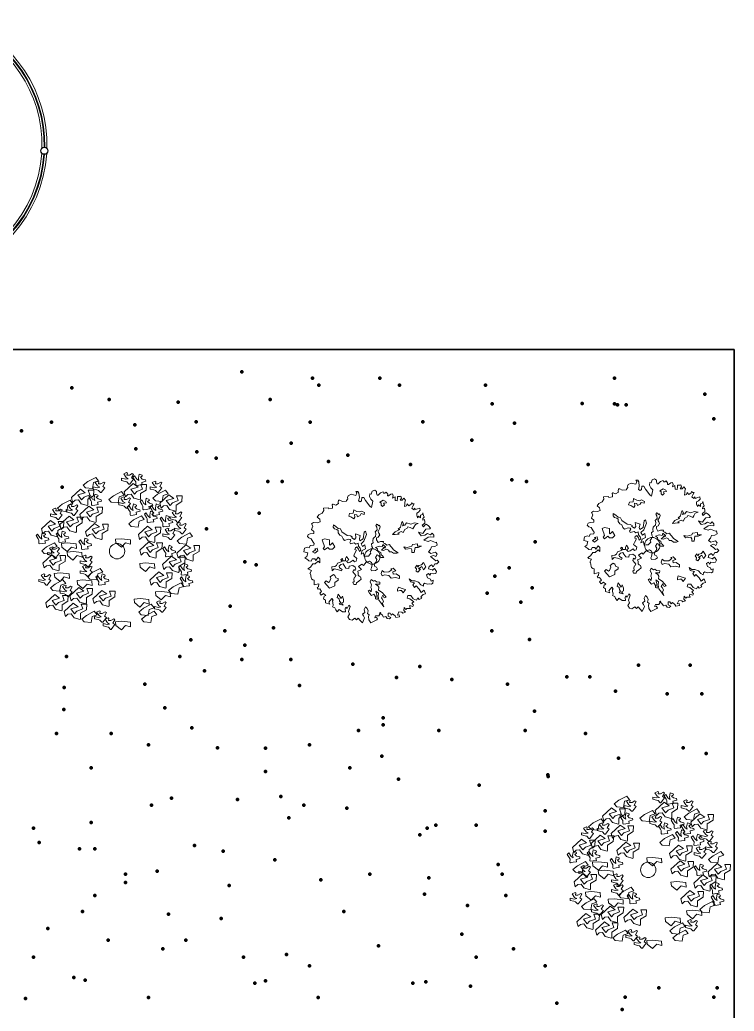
# Model space of a CAD drawing. Header units: millimetres. Extents: x 262 to 370, y -104 to 114.
# Drawn here: x 347.9 to 369.55, y -46.15 to -16.09 of the extents above; entities that cross this region are included whole.
import ezdxf

# ---------------------------------------------------------------- set-up
doc = ezdxf.new("R2010")
doc.units = ezdxf.units.MM
doc.header["$LTSCALE"] = 0.1
doc.layers.get('0').update_dxf_attribs({"lineweight": 9})
for name, color, linetype, lineweight in [('detalles', 2, 'Continuous', 9), ('gruesomarco', 20, 'Continuous', 100), ('mobiliario', 3, 'Continuous', 13), ('muros', 4, 'Continuous', 30), ('terreno', 8, 'Continuous', 35)]:
    doc.layers.add(name, color=color, linetype=linetype, lineweight=lineweight)

# ---------------------------------------------------------------- blocks, each defined once
blk = doc.blocks.new('BRANCHO2', base_point=(16.83, 36.07))
for p, q in [((16.7826, 36.0972), (16.8244, 36.1012)), ((16.7857, 36.0721), (16.7826, 36.0972)), ((16.8235, 36.041), (16.7857, 36.0721)), ((16.8534, 36.0726), (16.8235, 36.041)), ((16.8244, 36.1012), (16.8867, 36.0942)), ((16.8887, 36.0624), (16.8534, 36.0726)), ((16.8867, 36.0942), (16.8887, 36.0624))]:
    blk.add_line(p, q)
blk = doc.blocks.new('BRANCHO1', base_point=(16.66, 36.12))
for p, q in [((16.573, 36.1498), (16.6363, 36.2083)), ((16.6707, 36.1837), (16.619, 36.1683)), ((16.6363, 36.2083), (16.6707, 36.1837)), ((16.7024, 36.1683), (16.6909, 36.2022)), ((16.6909, 36.2022), (16.7311, 36.2022)), ((16.7311, 36.2022), (16.7283, 36.1621)), ((16.5817, 36.1159), (16.573, 36.1498)), ((16.5989, 36.1313), (16.5817, 36.1159)), ((16.6219, 36.1344), (16.5989, 36.1313)), ((16.619, 36.1683), (16.6449, 36.1344)), ((16.642, 36.1067), (16.6219, 36.1344)), ((16.6449, 36.1344), (16.6622, 36.1529)), ((16.6622, 36.1529), (16.7024, 36.1683)), ((16.7283, 36.1621), (16.688, 36.1375)), ((16.688, 36.1375), (16.688, 36.1005)), ((16.6851, 36.0944), (16.642, 36.1067)), ((16.688, 36.1005), (16.6851, 36.0944))]:
    blk.add_line(p, q)
blk = doc.blocks.new('BRANCHO3', base_point=(16.71, 35.96))
for p, q in [((16.6554, 35.9949), (16.6554, 35.9795)), ((16.6841, 35.9887), (16.6554, 35.9949)), ((16.6554, 35.9795), (16.6812, 35.9733)), ((16.6899, 36.0349), (16.6698, 36.0256)), ((16.6698, 36.0256), (16.687, 36.001)), ((16.7014, 35.9918), (16.6841, 35.9887)), ((16.687, 36.001), (16.7014, 35.9918)), ((16.6956, 36.0318), (16.6899, 36.0349)), ((16.6927, 36.0165), (16.6956, 36.0318)), ((16.71, 36.0165), (16.6927, 36.0165)), ((16.7301, 36.0288), (16.71, 36.0165)), ((16.7243, 35.9979), (16.7387, 36.0226)), ((16.7387, 35.9887), (16.7243, 35.9979)), ((16.7243, 35.9702), (16.7387, 35.9887)), ((16.7387, 36.0226), (16.7301, 36.0288)), ((16.6812, 35.9733), (16.6927, 35.9702)), ((16.6927, 35.9702), (16.7071, 35.9548)), ((16.7071, 35.9548), (16.7128, 35.9548)), ((16.7128, 35.9548), (16.7243, 35.9702))]:
    blk.add_line(p, q)
blk = doc.blocks.new('TREEO')
at = {"xscale": 3.6, "yscale": 3.6, "zscale": 3.6}
for name, p in [('BRANCHO3', (0.346, 1.788)), ('BRANCHO3', (-0.374, 1.572)), ('BRANCHO1', (0.526, 1.464)), ('BRANCHO3', (1.066, 1.572)), ('BRANCHO1', (-0.806, 1.32)), ('BRANCHO3', (-1.058, 0.996)), ('BRANCHO3', (0.274, 1.176)), ('BRANCHO1', (1.426, 1.176)), ('BRANCHO3', (-1.454, 0.888)), ('BRANCHO1', (-0.59, 0.888)), ('BRANCHO3', (1.57, 0.816)), ('BRANCHO1', (-1.562, 0.528)), ('BRANCHO1', (-1.094, 0.636)), ('BRANCHO1', (-0.446, 0.456)), ('BRANCHO3', (1.678, 0.528)), ('BRANCHO1', (0.886, 0.384)), ('BRANCHO3', (1.39, 0.384)), ('BRANCHO2', (-1.202, 0.168)), ('BRANCHO2', (0.166, 0.276)), ('BRANCHO1', (0.922, -0.012)), ('BRANCHO3', (-1.526, -0.084)), ('BRANCHO2', (-1.058, -0.048)), ('BRANCHO1', (1.858, -0.084)), ('BRANCHO1', (-1.526, -0.336)), ('BRANCHO3', (-0.698, -0.3)), ('BRANCHO2', (0.778, -0.336)), ('BRANCHO1', (1.498, -0.372)), ('BRANCHO3', (-1.742, -0.768)), ('BRANCHO2', (-1.382, -0.588)), ('BRANCHO3', (-0.698, -0.552)), ('BRANCHO1', (1.174, -0.768)), ('BRANCHO2', (-0.806, -0.768)), ('BRANCHO3', (-1.202, -1.056)), ('BRANCHO1', (-0.842, -1.164)), ('BRANCHO1', (-0.266, -1.236)), ('BRANCHO2', (1.174, -1.056)), ('BRANCHO1', (-1.454, -1.344)), ('BRANCHO1', (-0.986, -1.56)), ('BRANCHO2', (0.634, -1.236)), ('BRANCHO3', (1.174, -1.452)), ('BRANCHO3', (-0.338, -1.704)), ('BRANCHO3', (-0.122, -1.884)), ('BRANCHO2', (0.166, -1.812))]:
    blk.add_blockref(name, p, dxfattribs=at)
at = {"yscale": 3.6, "zscale": 3.6}
for name, p, xscale, rotation in [('BRANCHO3', (0.526, 1.752), 3.6, 315.0000000000102), ('BRANCHO2', (-0.626, 1.752), 3.599999999999999, 33.69006752598449), ('BRANCHO3', (-0.59, 1.248), 3.6, 315.0000000000102), ('BRANCHO2', (0.022, 1.392), 3.599999999999999, 33.69006752598449), ('BRANCHO2', (1.138, 1.428), 3.599999999999999, 33.69006752598449), ('BRANCHO2', (-1.274, 1.176), 3.599999999999999, 33.69006752598449), ('BRANCHO3', (0.382, 0.996), 3.6, 315.0000000000102), ('BRANCHO3', (0.706, 1.14), 3.6, 315.0000000000102), ('BRANCHO3', (0.958, 0.996), 3.6, 315.0000000000102), ('BRANCHO3', (0.814, 0.816), 3.6, 315.0000000000102), ('BRANCHO3', (1.21, 0.708), 3.6, 315.0000000000102), ('BRANCHO2', (0.526, 0.78), 3.599999999999999, 33.69006752598449), ('BRANCHO3', (-1.922, 0.276), 3.6, 315.0000000000102), ('BRANCHO3', (-1.418, 0.312), 3.6, 315.0000000000102), ('BRANCHO2', (1.75, 0.348), 3.599999999999999, 33.69006752598449), ('BRANCHO2', (-1.67, 0.096), 3.599999999999999, 33.69006752598449), ('BRANCHO3', (-0.842, 0.132), 3.6, 315.0000000000102), ('BRANCHO3', (1.282, -0.048), 3.6, 315.0000000000102), ('BRANCHO3', (1.678, -0.516), 3.6, 315.0000000000102), ('BRANCHO2', (-0.518, -0.552), 3.599999999999999, 33.69006752598449), ('BRANCHO3', (-0.41, -0.768), 3.6, 315.0000000000102), ('BRANCHO3', (1.714, -0.804), 3.6, 315.0000000000102), ('BRANCHO2', (-1.454, -0.84), 3.599999999999999, 33.69006752598449), ('BRANCHO2', (1.534, -0.912), 3.599999999999999, 33.69006752598449), ('BRANCHO2', (0.778, -1.452), 3.599999999999999, 33.69006752598449), ('BRANCHO2', (-0.662, -1.632), 3.599999999999999, 33.69006752598449), ('BRANCHO2', (0.85, -1.632), 3.599999999999999, 33.69006752598449)]:
    blk.add_blockref(name, p, dxfattribs=dict(at, xscale=xscale, rotation=rotation))
blk = doc.blocks.new('arbol1')
at = {"color": 0, "linetype": 'ByBlock'}
for points in [[(98.43, 86.9), (98.536, 86.821), (98.588, 86.771), (98.637, 86.792), (98.681, 86.742), (98.623, 86.686), (98.559, 86.678), (98.515, 86.593), (98.457, 86.657), (98.386, 86.599), (98.366, 86.529), (98.515, 86.491), (98.48, 86.491), (98.55, 86.543), (98.615, 86.45), (98.588, 86.386), (98.509, 86.377), (98.445, 86.386), (98.407, 86.334), (98.372, 86.386), (98.314, 86.348), (98.337, 86.257), (98.43, 86.213), (98.451, 86.155), (98.509, 86.184), (98.501, 86.099), (98.465, 86.062), (98.393, 86.076), (98.328, 86.062), (98.258, 86.099), (98.223, 86.062), (98.214, 86.006), (98.136, 86.047), (98.065, 86.126), (97.957, 86.164), (97.864, 86.17), (97.785, 86.228), (97.82, 86.134), (97.943, 86.105), (97.899, 86.047), (97.943, 85.962), (97.992, 86.012), (98.092, 85.912), (98.15, 85.813), (98.243, 85.883), (98.279, 85.769), (98.208, 85.755), (98.136, 85.682), (98.171, 85.641), (98.092, 85.603), (98.051, 85.655), (98.007, 85.583), (97.907, 85.626), (97.835, 85.726), (97.742, 85.72), (97.727, 85.641), (97.806, 85.618), (97.922, 85.533), (97.87, 85.489), (97.914, 85.425), (97.899, 85.39), (97.806, 85.419), (97.8, 85.375), (97.82, 85.325), (97.771, 85.325), (97.712, 85.325), (97.686, 85.296), (97.636, 85.361), (97.621, 85.267), (97.671, 85.217), (97.592, 85.182), (97.563, 85.217), (97.47, 85.226), (97.426, 85.124), (97.478, 85.132), (97.491, 85.08), (97.385, 85.054), (97.356, 85.103), (97.277, 85.168), (97.242, 85.124), (97.204, 85.188), (97.148, 85.182), (97.148, 85.095), (97.227, 85.06), (97.184, 85.016), (97.119, 85.024), (97.076, 85.089), (97.011, 85.068), (96.962, 85.132), (96.883, 85.197), (96.926, 85.211), (96.868, 85.103), (96.769, 85.103), (96.74, 85.045), (96.79, 85.06), (96.825, 85.01), (96.804, 84.981), (96.626, 84.896), (96.561, 84.989), (96.553, 85.089), (96.576, 85.132), (96.518, 85.174), (96.539, 85.261), (96.512, 85.332), (96.46, 85.375), (96.425, 85.296), (96.445, 85.211), (96.375, 85.153), (96.404, 85.11), (96.433, 85.045), (96.366, 84.896), (96.296, 84.966), (96.238, 85.031), (96.188, 84.989), (96.138, 85.031), (96.053, 84.975), (95.981, 84.995), (95.923, 85.08), (95.981, 85.159), (95.945, 85.238), (95.981, 85.325), (96.001, 85.39), (95.96, 85.425), (95.91, 85.325), (95.867, 85.369), (95.844, 85.317), (95.858, 85.226), (95.759, 85.226), (95.659, 85.296), (95.601, 85.226), (95.558, 85.29), (95.531, 85.346), (95.458, 85.375), (95.479, 85.419), (95.466, 85.512), (95.458, 85.562), (95.479, 85.583), (95.437, 85.632), (95.35, 85.524), (95.379, 85.46), (95.251, 85.498), (95.251, 85.583), (95.186, 85.618), (95.207, 85.697), (95.257, 85.72), (95.193, 85.784), (95.122, 85.734), (95.114, 85.734), (95.072, 85.79), (95.128, 85.84), (95.072, 85.927), (95.029, 85.919), (94.994, 85.962), (95.035, 85.983), (95.043, 86.076), (94.906, 86.041), (94.906, 86.112), (94.906, 86.184), (94.865, 86.199), (94.821, 86.228), (94.813, 86.263), (94.792, 86.377), (94.772, 86.392), (94.786, 86.406), (94.828, 86.485), (94.749, 86.506), (94.714, 86.535), (94.792, 86.578), (94.865, 86.686), (94.935, 86.686), (95.029, 86.765), (95.079, 86.713), (95.079, 86.83), (95.029, 86.886), (94.956, 86.786), (94.929, 86.83), (94.842, 86.83), (94.813, 86.765), (94.743, 86.778), (94.714, 86.807), (94.62, 86.865), (94.685, 86.908), (94.714, 87.014), (94.591, 87.043), (94.614, 87.157), (94.707, 87.186), (94.757, 87.172), (94.786, 87.236), (94.892, 87.251), (94.906, 87.301), (94.877, 87.344), (94.813, 87.444), (94.743, 87.466), (94.699, 87.516), (94.722, 87.574), (94.786, 87.595), (94.9, 87.601), (94.892, 87.659), (94.828, 87.724), (94.865, 87.823), (94.821, 87.896), (94.886, 87.94), (95.008, 87.925), (95.087, 87.952), (95.072, 88.039), (95, 88.095), (95.043, 88.168), (95.151, 88.218), (95.201, 88.296), (95.186, 88.369), (95.344, 88.384), (95.35, 88.354), (95.458, 88.375), (95.458, 88.419), (95.452, 88.475), (95.473, 88.489), (95.479, 88.489), (95.558, 88.462), (95.645, 88.512), (95.636, 88.539), (95.645, 88.612), (95.688, 88.612), (95.759, 88.576), (95.887, 88.583), (95.887, 88.606), (95.923, 88.655), (95.916, 88.691), (95.937, 88.749), (96.031, 88.79), (96.167, 88.755), (96.203, 88.834), (96.167, 88.877), (96.232, 88.877), (96.261, 88.828), (96.275, 88.697), (96.252, 88.597), (96.296, 88.562), (96.34, 88.591), (96.354, 88.691), (96.41, 88.697), (96.46, 88.606), (96.59, 88.433), (96.64, 88.39), (96.682, 88.583), (96.626, 88.641), (96.582, 88.72), (96.59, 88.805), (96.632, 88.798)], [(96.632, 88.798), (96.667, 88.884), (96.74, 88.919), (96.798, 88.877), (96.798, 88.828), (96.812, 88.769), (96.848, 88.769), (96.912, 88.834), (96.997, 88.863), (97.011, 88.828), (97.047, 88.828), (97.09, 88.855), (97.134, 88.798), (97.126, 88.74), (97.155, 88.749), (97.233, 88.798), (97.283, 88.805), (97.298, 88.74), (97.277, 88.67), (97.356, 88.711), (97.362, 88.606), (97.42, 88.597), (97.435, 88.67), (97.435, 88.726), (97.513, 88.72), (97.534, 88.734), (97.549, 88.67), (97.513, 88.612), (97.569, 88.612), (97.627, 88.67), (97.671, 88.612), (97.656, 88.554), (97.656, 88.498), (97.648, 88.425), (97.7, 88.44), (97.727, 88.498), (97.779, 88.44), (97.843, 88.489), (97.864, 88.539), (97.885, 88.498), (97.934, 88.498), (97.899, 88.433), (97.864, 88.369), (97.928, 88.317), (97.957, 88.375), (97.978, 88.325), (98.042, 88.354), (98.107, 88.369), (98.121, 88.305), (98.071, 88.247), (98.013, 88.218), (98.013, 88.153), (98.042, 88.074), (98.071, 88.132), (98.129, 88.074), (98.129, 88.162), (98.185, 88.182), (98.2, 88.226), (98.223, 88.147), (98.243, 88.095), (98.2, 88.054), (98.194, 88.01), (98.25, 88.031), (98.258, 87.96), (98.258, 87.917), (98.214, 87.888), (98.179, 87.852), (98.214, 87.809), (98.258, 87.852), (98.301, 87.881), (98.372, 87.832), (98.436, 87.767), (98.407, 87.745), (98.293, 87.73), (98.235, 87.666), (98.194, 87.601), (98.071, 87.645), (98.15, 87.531), (98.258, 87.552), (98.337, 87.601), (98.43, 87.56), (98.48, 87.616), (98.53, 87.552), (98.53, 87.487), (98.445, 87.502), (98.357, 87.487), (98.229, 87.402), (98.357, 87.359), (98.43, 87.388), (98.579, 87.33), (98.615, 87.338), (98.637, 87.251), (98.559, 87.209), (98.465, 87.195), (98.436, 87.116), (98.372, 87.043), (98.445, 87), (98.579, 87.037), (98.637, 86.973), (98.594, 86.9), (98.523, 86.935), (98.43, 86.9)]]:
    blk.add_lwpolyline(points, dxfattribs=at)
for points in [[(96.998, 88.613), (96.898, 88.555), (96.933, 88.52), (96.933, 88.463), (96.976, 88.419), (97.033, 88.476), (97.005, 88.52), (97.098, 88.534), (97.077, 88.57)], [(96.281, 88.254), (96.203, 88.269), (96.103, 88.319), (96.089, 88.219), (95.974, 88.212), (95.952, 88.125), (96.017, 88.104), (96.109, 88.047), (96.139, 88.097), (96.131, 88.176), (96.196, 88.169), (96.218, 88.104), (96.303, 88.147), (96.332, 88.204), (96.425, 88.182), (96.432, 88.234), (96.339, 88.284)], [(96.482, 86.916), (96.547, 86.916), (96.625, 87.001), (96.604, 87.051), (96.64, 87.108), (96.676, 87.173), (96.654, 87.208), (96.647, 87.288), (96.697, 87.323), (96.682, 87.38), (96.69, 87.452), (96.733, 87.495), (96.769, 87.509), (96.776, 87.589), (96.754, 87.653), (96.819, 87.718), (96.804, 87.796), (96.776, 87.846), (96.804, 87.882), (96.826, 87.875), (96.861, 87.833), (96.883, 87.853), (96.905, 87.803), (96.883, 87.746), (96.841, 87.667), (96.869, 87.617), (96.891, 87.559), (96.848, 87.489), (96.791, 87.474), (96.791, 87.409), (96.841, 87.33), (96.913, 87.359), (97.005, 87.359), (96.998, 87.323), (97.048, 87.295), (97.112, 87.245), (97.192, 87.266), (97.22, 87.216), (97.262, 87.18), (97.306, 87.108), (97.456, 87.016), (97.406, 87.001), (97.306, 87.001), (97.249, 87.051), (97.184, 87.044), (97.155, 87.094), (97.098, 87.123), (97.005, 87.088), (96.941, 87.101), (96.983, 87.138), (97.027, 87.188), (97.055, 87.158), (97.07, 87.195), (96.983, 87.266), (96.963, 87.202), (96.876, 87.216), (96.769, 87.18), (96.826, 87.138), (96.833, 87.073), (96.926, 87.03), (96.933, 86.951), (96.97, 86.936), (97.02, 86.879), (96.926, 86.879), (96.861, 86.908), (96.883, 86.929), (96.811, 86.958), (96.761, 86.879), (96.804, 86.815), (96.783, 86.743), (96.726, 86.672), (96.747, 86.6), (96.791, 86.578), (96.826, 86.521), (96.761, 86.478), (96.647, 86.471), (96.619, 86.521), (96.64, 86.565), (96.662, 86.665), (96.64, 86.722), (96.582, 86.765), (96.475, 86.722), (96.447, 86.693), (96.396, 86.628), (96.353, 86.672), (96.253, 86.6), (96.289, 86.557), (96.339, 86.507), (96.224, 86.463), (96.239, 86.406), (96.239, 86.335), (96.268, 86.306), (96.311, 86.292), (96.332, 86.221), (96.261, 86.156), (96.189, 86.106), (96.181, 86.055), (96.103, 86.055), (96.081, 86.112), (96.117, 86.149), (96.109, 86.221), (96.124, 86.278), (96.153, 86.284), (96.167, 86.328), (96.131, 86.378), (96.081, 86.443), (96.103, 86.513), (96.146, 86.478), (96.167, 86.521), (96.146, 86.585), (96.074, 86.628), (95.967, 86.615), (95.96, 86.543), (95.867, 86.55), (95.81, 86.628), (95.78, 86.679), (95.709, 86.665), (95.659, 86.607), (95.673, 86.557), (95.752, 86.513), (95.73, 86.471), (95.616, 86.513), (95.509, 86.528), (95.451, 86.471), (95.444, 86.593), (95.531, 86.6), (95.581, 86.635), (95.609, 86.707), (95.752, 86.75), (95.709, 86.815), (95.76, 86.844), (95.773, 86.772), (95.852, 86.772), (95.852, 86.844), (95.888, 86.901), (95.952, 86.807), (95.888, 86.765), (95.932, 86.715), (95.995, 86.737), (96.089, 86.794), (96.131, 86.743), (96.181, 86.765), (96.189, 86.807), (96.196, 86.844), (96.103, 86.929), (96.131, 86.986), (96.189, 87.101), (96.139, 87.116), (96.153, 87.166), (96.196, 87.195), (96.246, 87.123), (96.275, 87.058), (96.318, 87.101), (96.296, 87.158), (96.246, 87.216), (96.239, 87.309), (96.167, 87.28), (96.117, 87.323), (96.002, 87.288), (95.982, 87.33), (96.017, 87.388), (95.995, 87.417), (95.932, 87.431), (95.823, 87.388), (95.78, 87.445), (95.745, 87.524), (95.681, 87.552), (95.631, 87.624), (95.631, 87.689), (95.594, 87.724), (95.523, 87.746), (95.479, 87.796), (95.487, 87.861), (95.566, 87.818), (95.631, 87.753), (95.702, 87.739), (95.745, 87.653), (95.91, 87.546), (96.002, 87.531), (96.06, 87.502), (96.046, 87.474), (96.131, 87.417), (96.167, 87.467), (96.153, 87.589), (96.303, 87.539), (96.275, 87.445), (96.289, 87.38), (96.39, 87.438), (96.425, 87.639), (96.46, 87.674), (96.49, 87.574), (96.41, 87.367), (96.325, 87.288), (96.368, 87.208), (96.44, 87.26), (96.46, 87.138), (96.361, 87.088), (96.325, 86.979), (96.403, 87.016), (96.41, 86.944), (96.418, 86.901)], [(97.835, 87.89), (97.707, 87.925), (97.65, 87.853), (97.585, 87.833), (97.613, 87.882), (97.578, 87.961), (97.556, 87.911), (97.521, 87.796), (97.449, 87.731), (97.499, 87.724), (97.356, 87.653), (97.277, 87.567), (97.363, 87.574), (97.478, 87.581), (97.441, 87.617), (97.543, 87.661), (97.606, 87.631), (97.65, 87.724), (97.721, 87.761), (97.742, 87.803), (97.814, 87.789), (97.9, 87.746), (97.929, 87.796), (97.972, 87.875), (98.058, 87.903), (97.944, 87.925)], [(95.463, 87.125), (95.535, 87.198), (95.463, 87.317), (95.391, 87.245), (95.368, 87.27), (95.368, 87.414), (95.222, 87.437), (95.15, 87.414), (95.175, 87.317), (95.199, 87.27), (95.222, 87.198), (95.175, 87.149), (95.222, 87.102), (95.319, 87.174), (95.368, 87.125)], [(98.034, 87.221), (98.034, 87.293), (97.89, 87.27), (97.866, 87.221), (97.722, 87.174), (97.625, 87.198), (97.674, 87.125), (97.841, 87.149), (97.866, 87.102), (97.866, 87.03), (97.938, 87.03), (97.962, 87.174), (98.059, 87.174), (98.155, 87.221)], [(94.857, 87.051), (94.957, 87.108), (94.921, 87.138), (95.001, 87.158), (95.021, 87.073), (94.921, 87.001)], [(98.158, 86.65), (98.079, 86.628), (98.051, 86.585), (98.022, 86.643), (97.964, 86.571), (98.007, 86.535), (97.993, 86.463), (98.051, 86.428), (98.123, 86.521), (98.065, 86.535), (98.173, 86.6), (98.223, 86.5), (98.294, 86.593), (98.215, 86.722)], [(95.535, 86.332), (95.487, 86.356), (95.391, 86.284), (95.415, 86.237), (95.368, 86.14), (95.343, 86.116), (95.271, 86.165), (95.222, 86.116), (95.368, 85.948), (95.535, 86.019), (95.535, 86.116), (95.631, 86.188), (95.631, 86.237), (95.559, 86.26)], [(96.963, 86.478), (97.027, 86.428), (97.17, 86.435), (97.256, 86.5), (97.227, 86.528), (97.299, 86.55), (97.377, 86.471), (97.292, 86.443), (97.299, 86.371), (97.391, 86.378), (97.491, 86.306), (97.491, 86.242), (97.371, 86.271), (97.234, 86.249), (97.17, 86.328), (97.041, 86.349), (96.963, 86.321), (96.933, 86.385)], [(97.02, 85.382), (96.976, 85.476), (97.005, 85.547), (96.97, 85.619), (96.941, 85.654), (96.983, 85.733), (97.027, 85.654), (97.084, 85.669), (97.041, 85.733), (96.97, 85.812), (96.855, 85.883), (96.869, 85.97), (96.833, 86.012), (96.761, 86.07), (96.891, 86.062), (96.898, 86.127), (96.791, 86.134), (96.747, 86.177), (96.704, 86.156), (96.632, 86.206), (96.604, 86.134), (96.64, 86.049), (96.625, 85.962), (96.647, 85.92), (96.632, 85.833), (96.582, 85.883), (96.54, 85.862), (96.582, 85.79), (96.64, 85.726), (96.711, 85.762), (96.761, 85.683), (96.761, 85.626), (96.819, 85.604), (96.804, 85.733), (96.776, 85.855), (96.855, 85.79), (96.848, 85.705), (96.869, 85.583), (96.919, 85.519)], [(97.674, 85.9), (97.601, 85.924), (97.457, 85.972), (97.434, 85.9), (97.434, 85.851), (97.506, 85.876), (97.554, 85.876), (97.601, 85.804)], [(95.666, 85.461), (95.709, 85.511), (95.673, 85.554), (95.666, 85.626), (95.601, 85.661), (95.631, 85.762), (95.688, 85.69), (95.723, 85.633), (95.76, 85.705), (95.795, 85.597), (95.795, 85.519), (95.738, 85.489), (95.788, 85.425)]]:
    blk.add_lwpolyline(points, close=True, dxfattribs=at)

msp = doc.modelspace()

# ---------------------------------------------------------------- linework, layer by layer
at = {"layer": 'detalles'}
for centre in [(367.073, -32.017), (350.85, -32.199), (358.588, -32.36), (366.95, -41.864)]:
    msp.add_circle(centre, 0.233, dxfattribs=at)
for centre, radius, start, end in [((344.651, -19.882), 3.925, 358.5937, 69.2515), ((344.651, -19.882), 4.075, 358.5731, 68.6448), ((344.651, -19.882), 3.925, 280.2483, 356.3761), ((344.651, -19.882), 4.075, 280.2483, 356.3967), ((315.555, -74.68), 40.6, 21.1289, 58.4902)]:
    msp.add_arc(centre, radius, start, end, dxfattribs=at)
at = {"layer": 'gruesomarco'}
for p in [(354.634, -26.759), (356.773, -26.954), (358.815, -26.954), (365.929, -26.952), (349.477, -27.248), (356.969, -27.161), (359.408, -27.161), (362.022, -27.161), (350.61, -27.596), (355.488, -27.596), (368.663, -27.44), (352.7, -27.683), (362.218, -27.731), (364.948, -27.718), (365.929, -27.735), (366.017, -27.758), (366.278, -27.758), (368.942, -28.182), (347.953, -28.553), (348.867, -28.292), (351.389, -28.368), (353.247, -28.275), (356.708, -28.292), (360.119, -28.275), (362.899, -28.314), (361.605, -28.832), (351.425, -29.091), (356.126, -28.925), (353.272, -29.188), (353.856, -29.383), (357.843, -29.286), (357.259, -29.48), (359.748, -29.574), (365.134, -29.574), (362.812, -30.038), (349.188, -30.257), (355.419, -30.088), (355.855, -30.088), (363.26, -30.088), (354.461, -30.436), (361.698, -30.409), (355.158, -31.045), (362.389, -31.219), (353.564, -31.52), (363.521, -31.915), (354.723, -32.525), (355.071, -32.612), (362.737, -32.699), (362.301, -32.96), (363.434, -33.308), (362.069, -33.472), (354.28, -33.867), (363.086, -33.743), (355.594, -34.526), (354.113, -34.613), (362.214, -34.613), (353.092, -34.885), (354.723, -35.048), (363.347, -34.874), (349.321, -35.397), (352.753, -35.394), (354.635, -35.484), (356.116, -35.484), (358.002, -35.624), (360.026, -35.699), (366.657, -35.658), (368.225, -35.658), (353.503, -35.832), (359.325, -36.031), (364.479, -36.006), (365.176, -36.006), (349.246, -36.336), (351.689, -36.234), (356.378, -36.267), (360.995, -36.093), (362.685, -36.234), (365.96, -36.441), (367.528, -36.528), (368.574, -36.528), (352.3, -36.946), (349.238, -37), (358.918, -37.251), (363.499, -37.048), (353.115, -37.557), (358.912, -37.462), (349.017, -37.725), (350.673, -37.725), (358.165, -37.638), (360.604, -37.638), (363.217, -37.638), (365.047, -37.725), (351.805, -38.073), (353.896, -38.16), (355.351, -38.175), (356.684, -38.073), (368.008, -38.16), (358.877, -38.41), (366.045, -38.472), (368.705, -38.334), (350.063, -38.769), (357.903, -38.769), (355.351, -38.88), (363.907, -38.981), (363.914, -39.03), (359.384, -39.117), (361.823, -39.291), (355.812, -39.64), (351.892, -39.901), (352.504, -39.693), (354.506, -39.727), (356.509, -39.901), (357.816, -39.988), (363.827, -40.075), (350.063, -40.423), (356.056, -40.289), (360.517, -40.51), (361.736, -40.51), (348.321, -40.597), (360.026, -40.803), (360.255, -40.597), (363.827, -40.684), (348.495, -41.032), (353.199, -41.119), (349.709, -41.229), (350.179, -41.229), (354.07, -41.293), (355.638, -41.554), (362.404, -41.699), (351.108, -41.989), (352.066, -41.902), (358.513, -41.989), (362.52, -41.989), (351.108, -42.25), (354.244, -42.337), (357.032, -42.163), (360.305, -42.102), (350.179, -42.638), (360.168, -42.599), (362.639, -42.638), (361.475, -42.947), (349.802, -43.121), (352.415, -43.208), (357.729, -43.121), (354.01, -43.335), (348.756, -43.643), (361.301, -43.817), (350.586, -43.991), (352.938, -43.991), (358.774, -44.165), (352.241, -44.252), (355.987, -44.426), (362.869, -44.252), (348.321, -44.513), (354.68, -44.513), (356.684, -44.774), (361.736, -44.513), (363.827, -44.774), (349.54, -45.122), (349.889, -45.21), (355.028, -45.297), (355.351, -45.223), (359.82, -45.297), (360.212, -45.257), (361.562, -45.384), (367.27, -45.443), (369.035, -45.443), (348.073, -45.761), (351.805, -45.732), (356.945, -45.732), (364.175, -45.906), (366.249, -45.721), (368.942, -45.721), (366.156, -46.093)]:
    msp.add_point(p, dxfattribs=at)
at = {"layer": 'mobiliario'}
for radius, start, end in [(3.989, 359.0153, 69.2515), (4.011, 359.0111, 69.2515), (3.989, 280.2483, 355.9544), (4.011, 280.2483, 355.9586)]:
    msp.add_arc((344.651, -19.882), radius, start, end, dxfattribs=at)
at = {"layer": 'muros', "ltscale": 0.3}
msp.add_circle((348.647, -20.058), 0.107, dxfattribs=at)
at = {"layer": 'terreno'}
for p, q in [((271.555, -26.08), (369.555, -26.08)), ((369.555, -26.08), (369.555, -101.68))]:
    msp.add_line(p, q, dxfattribs=at)

# ---------------------------------------------------------------- block references
at = {"layer": 'mobiliario', "xscale": 1.2, "yscale": 1.2, "zscale": 1.2}
for p in [(350.81, -32.286), (366.909, -41.951)]:
    msp.add_blockref('TREEO', p, dxfattribs=at)
at = {"layer": 'mobiliario'}
for p in [(270.405, -118.922), (261.92, -119.265)]:
    msp.add_blockref('arbol1', p, dxfattribs=at)

doc.saveas('drawing.dxf')
